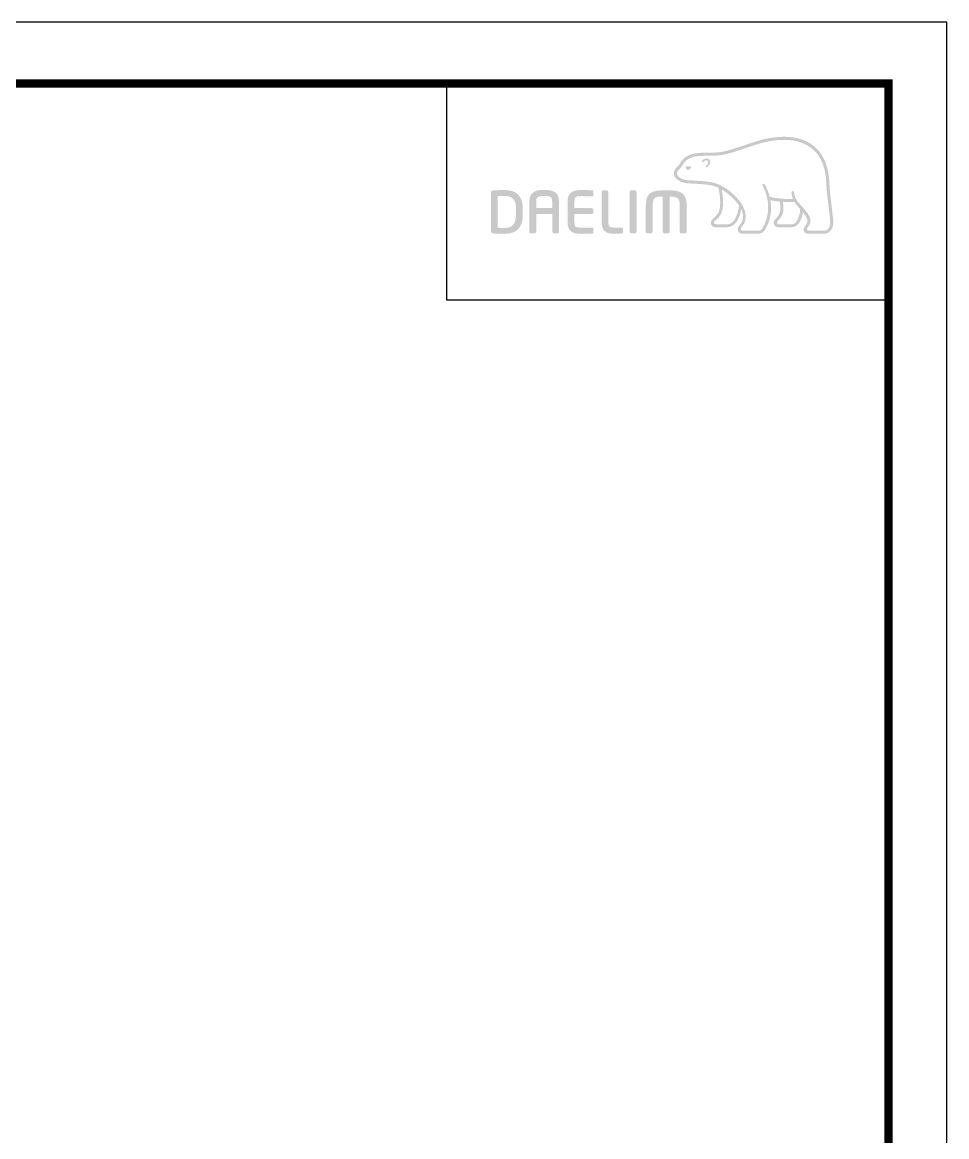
# Model space of a CAD drawing. Extents: x 12185 to 15344, y -91 to 2224.
# Drawn here: x 14533 to 15344, y 1246 to 2224 of the extents above; entities that cross this region are included whole.
import ezdxf

# ---------------------------------------------------------------- set-up
doc = ezdxf.new("R2010")
doc.units = 0
doc.header["$LTSCALE"] = 10
doc.header["$MEASUREMENT"] = 0
doc.layers.get('0').update_dxf_attribs({"linetype": 'CONTINUOUS'})

msp = doc.modelspace()

# ---------------------------------------------------------------- hatches: boundary and pattern name
h = msp.add_hatch(color=5)
edge = h.paths.add_edge_path()
edge.add_spline(control_points=[(15231.64, 2112.2), (15220.29, 2124.93), (15202.63, 2125.06), (15189.78, 2122.94)], knot_values=[4, 4, 4, 4, 5, 5, 5, 5], degree=3, periodic=0)
edge.add_spline(control_points=[(15189.78, 2122.94), (15181.96, 2121.64), (15174.39, 2119.06), (15167.09, 2116.58)], knot_values=[5, 5, 5, 5, 6, 6, 6, 6], degree=3, periodic=0)
edge.add_spline(control_points=[(15167.09, 2116.58), (15161.01, 2114.49), (15154.68, 2112.33), (15148.36, 2110.96)], knot_values=[6, 6, 6, 6, 7, 7, 7, 7], degree=3, periodic=0)
edge.add_spline(control_points=[(15148.36, 2110.96), (15143.98, 2110.03), (15138.45, 2110.01), (15133.59, 2109.99)], knot_values=[7, 7, 7, 7, 8, 8, 8, 8], degree=3, periodic=0)
edge.add_spline(control_points=[(15133.59, 2109.99), (15133.59, 2109.99), (15128.94, 2109.91), (15128.94, 2109.91)], knot_values=[8.00001, 8.00001, 8.00001, 8.00001, 9, 9, 9, 9], degree=3, periodic=0)
edge.add_spline(control_points=[(15128.94, 2109.91), (15119.8, 2109.69), (15113.54, 2106.53), (15110.43, 2100.52)], knot_values=[9, 9, 9, 9, 10, 10, 10, 10], degree=3, periodic=0)
edge.add_spline(control_points=[(15110.43, 2100.52), (15110.43, 2100.52), (15110.28, 2100.25), (15110.28, 2100.25)], knot_values=[10.00001, 10.00001, 10.00001, 10.00001, 11, 11, 11, 11], degree=3, periodic=0)
edge.add_spline(control_points=[(15110.28, 2100.25), (15109.77, 2099.38), (15109.1, 2098.62), (15108.3, 2097.88)], knot_values=[11, 11, 11, 11, 12, 12, 12, 12], degree=3, periodic=0)
edge.add_spline(control_points=[(15108.3, 2097.88), (15107.46, 2097.05), (15106.6, 2096.21), (15106.01, 2095.12)], knot_values=[12, 12, 12, 12, 13, 13, 13, 13], degree=3, periodic=0)
edge.add_spline(control_points=[(15106.01, 2095.12), (15104.82, 2093.07), (15104.72, 2090.98), (15105.71, 2089.08)], knot_values=[13, 13, 13, 13, 14, 14, 14, 14], degree=3, periodic=0)
edge.add_spline(control_points=[(15105.71, 2089.08), (15107.67, 2085.41), (15113.2, 2083.44), (15116.5, 2083.2), (15116.5, 2083.2), (15121.41, 2082.9), (15121.41, 2082.9)], knot_values=[14, 14, 14, 14, 15, 15, 15, 16, 16, 16, 16], degree=3, periodic=0)
edge.add_spline(control_points=[(15121.41, 2082.9), (15126.63, 2082.59), (15133.14, 2082.22), (15137, 2081.52)], knot_values=[16, 16, 16, 16, 17, 17, 17, 17], degree=3, periodic=0)
edge.add_spline(control_points=[(15137, 2081.52), (15139.46, 2081.09), (15141.82, 2080.33), (15144.01, 2079.33)], knot_values=[17, 17, 17, 17, 18, 18, 18, 18], degree=3, periodic=0)
edge.add_spline(control_points=[(15144.01, 2079.33), (15144.13, 2079.09), (15146.07, 2071.95), (15145.66, 2064.07)], knot_values=[18, 18, 18, 18, 19, 19, 19, 19], degree=3, periodic=0)
edge.add_spline(control_points=[(15145.66, 2064.07), (15145.33, 2056.89), (15142.14, 2054.4), (15139.9, 2052.57)], knot_values=[19, 19, 19, 19, 20, 20, 20, 20], degree=3, periodic=0)
edge.add_spline(control_points=[(15139.9, 2052.57), (15139.87, 2052.53), (15137.66, 2050.82), (15137.51, 2048.69)], knot_values=[20, 20, 20, 20, 21, 21, 21, 21], degree=3, periodic=0)
edge.add_spline(control_points=[(15137.51, 2048.69), (15137.4, 2047.54), (15137.71, 2046.5), (15138.4, 2045.78)], knot_values=[21, 21, 21, 21, 22, 22, 22, 22], degree=3, periodic=0)
edge.add_spline(control_points=[(15138.4, 2045.78), (15139.16, 2044.95), (15140.29, 2044.56), (15141.77, 2044.56), (15141.77, 2044.56), (15151.68, 2044.56), (15151.68, 2044.56)], knot_values=[22, 22, 22, 22, 23, 23, 23, 24, 24, 24, 24], degree=3, periodic=0)
edge.add_spline(control_points=[(15151.68, 2044.56), (15159.81, 2044.56), (15163.26, 2054.05), (15164.11, 2060.69)], knot_values=[24, 24, 24, 24, 25, 25, 25, 25], degree=3, periodic=0)
edge.add_spline(control_points=[(15164.11, 2060.69), (15166.52, 2055.94), (15166.46, 2050.57), (15163.41, 2047.17)], knot_values=[25, 25, 25, 25, 26, 26, 26, 26], degree=3, periodic=0)
edge.add_spline(control_points=[(15163.41, 2047.17), (15163.41, 2047.17), (15160.76, 2044.72), (15161.06, 2042.37)], knot_values=[26.00001, 26.00001, 26.00001, 26.00001, 27, 27, 27, 27], degree=3, periodic=0)
edge.add_spline(control_points=[(15161.06, 2042.37), (15161.31, 2039.88), (15163.37, 2038.9), (15165.04, 2038.9), (15165.04, 2038.9), (15179.17, 2038.9), (15179.17, 2038.9)], knot_values=[27, 27, 27, 27, 28, 28, 28, 29, 29, 29, 29], degree=3, periodic=0)
edge.add_spline(control_points=[(15179.17, 2038.9), (15181.67, 2038.9), (15183.65, 2040.03), (15184.97, 2042.19)], knot_values=[29, 29, 29, 29, 30, 30, 30, 30], degree=3, periodic=0)
edge.add_spline(control_points=[(15184.97, 2042.19), (15190.74, 2051.7), (15191.03, 2061.07), (15189.78, 2068.36)], knot_values=[30, 30, 30, 30, 31, 31, 31, 31], degree=3, periodic=0)
edge.add_spline(control_points=[(15189.78, 2068.36), (15191.49, 2068.01), (15194.38, 2067.48), (15197.89, 2067.1)], knot_values=[31, 31, 31, 31, 32, 32, 32, 32], degree=3, periodic=0)
edge.add_spline(control_points=[(15197.89, 2067.1), (15198.11, 2066.09), (15198.51, 2063.89), (15198.51, 2063.89)], knot_values=[32, 32, 32, 32, 33, 33, 33, 33], degree=3, periodic=0)
edge.add_spline(control_points=[(15198.51, 2063.89), (15198.58, 2063.03), (15198.58, 2062.28), (15198.58, 2061.57)], knot_values=[33, 33, 33, 33, 34, 34, 34, 34], degree=3, periodic=0)
edge.add_spline(control_points=[(15198.58, 2061.57), (15198.58, 2056.09), (15196.16, 2053.72), (15194.79, 2052.38)], knot_values=[34, 34, 34, 34, 35, 35, 35, 35], degree=3, periodic=0)
edge.add_spline(control_points=[(15194.79, 2052.38), (15194.74, 2052.37), (15192.9, 2050.49), (15192.68, 2048.91)], knot_values=[35, 35, 35, 35, 36, 36, 36, 36], degree=3, periodic=0)
edge.add_spline(control_points=[(15192.68, 2048.91), (15192.68, 2048.91), (15192.29, 2047.27), (15193.7, 2045.82)], knot_values=[36.00001, 36.00001, 36.00001, 36.00001, 37, 37, 37, 37], degree=3, periodic=0)
edge.add_spline(control_points=[(15193.7, 2045.82), (15194.49, 2045), (15195.75, 2044.56), (15197.42, 2044.56), (15197.42, 2044.56), (15208.38, 2044.56), (15208.38, 2044.56)], knot_values=[37, 37, 37, 37, 38, 38, 38, 39, 39, 39, 39], degree=3, periodic=0)
edge.add_spline(control_points=[(15208.38, 2044.56), (15215.4, 2044.56), (15217.55, 2053.23), (15218.24, 2057.68)], knot_values=[39, 39, 39, 39, 40, 40, 40, 40], degree=3, periodic=0)
edge.add_spline(control_points=[(15218.24, 2057.68), (15219.51, 2056.1), (15220.92, 2054.2), (15221.78, 2052.38)], knot_values=[40, 40, 40, 40, 41, 41, 41, 41], degree=3, periodic=0)
edge.add_spline(control_points=[(15221.78, 2052.38), (15222.35, 2051.15), (15222.45, 2049.77), (15222.01, 2048.48)], knot_values=[41, 41, 41, 41, 42, 42, 42, 42], degree=3, periodic=0)
edge.add_spline(control_points=[(15222.01, 2048.48), (15221.29, 2046.15), (15218.35, 2044.49), (15218.96, 2041.7)], knot_values=[42, 42, 42, 42, 43, 43, 43, 43], degree=3, periodic=0)
edge.add_spline(control_points=[(15218.96, 2041.7), (15219.47, 2039.55), (15221.27, 2038.9), (15223.13, 2038.9), (15223.13, 2038.9), (15237.2, 2038.9), (15237.2, 2038.9)], knot_values=[43, 43, 43, 43, 44, 44, 44, 45, 45, 45, 45], degree=3, periodic=0)
edge.add_spline(control_points=[(15237.2, 2038.9), (15237.32, 2038.9), (15240.14, 2038.86), (15242.39, 2041.27)], knot_values=[45, 45, 45, 45, 46, 46, 46, 46], degree=3, periodic=0)
edge.add_spline(control_points=[(15242.39, 2041.27), (15244.51, 2043.55), (15245.31, 2046.93), (15244.83, 2051.64)], knot_values=[46, 46, 46, 46, 47, 47, 47, 47], degree=3, periodic=0)
edge.add_spline(control_points=[(15244.83, 2051.64), (15244.83, 2051.64), (15242.71, 2070.06), (15242.71, 2070.06)], knot_values=[0, 0, 0, 0, 1, 1, 1, 1], degree=3, periodic=0)
edge.add_spline(control_points=[(15242.71, 2070.06), (15241.93, 2075.4), (15241.8, 2078.28), (15241.67, 2081.12), (15241.67, 2081.12), (15241.16, 2088.39), (15241.16, 2088.39)], knot_values=[1, 1, 1, 1, 2, 2, 2, 3, 3, 3, 3], degree=3, periodic=0)
edge.add_spline(control_points=[(15241.16, 2088.39), (15240.09, 2098.31), (15236.87, 2106.33), (15231.64, 2112.2)], knot_values=[3, 3, 3, 3, 4, 4, 4, 4], degree=3, periodic=0)
edge = h.paths.add_edge_path(flags=16)
edge.add_spline(control_points=[(15148.94, 2108.34), (15155.44, 2109.74), (15161.82, 2111.92), (15167.97, 2114.02)], knot_values=[31, 31, 31, 31, 32, 32, 32, 32], degree=3, periodic=0)
edge.add_spline(control_points=[(15167.97, 2114.02), (15175.15, 2116.48), (15182.62, 2119.02), (15190.24, 2120.3)], knot_values=[32, 32, 32, 32, 33, 33, 33, 33], degree=3, periodic=0)
edge.add_spline(control_points=[(15190.24, 2120.3), (15202.41, 2122.3), (15219.1, 2122.19), (15229.58, 2110.41)], knot_values=[33, 33, 33, 33, 34, 34, 34, 34], degree=3, periodic=0)
edge.add_spline(control_points=[(15229.58, 2110.41), (15234.44, 2104.96), (15237.44, 2097.45), (15238.45, 2088.1), (15238.45, 2088.1), (15238.96, 2080.99), (15238.96, 2080.99)], knot_values=[34, 34, 34, 34, 35, 35, 35, 36, 36, 36, 36], degree=3, periodic=0)
edge.add_spline(control_points=[(15238.96, 2080.99), (15239.1, 2078.12), (15239.26, 2075.15), (15240.02, 2069.7), (15240.02, 2069.7), (15242.13, 2051.34), (15242.13, 2051.34)], knot_values=[36, 36, 36, 36, 37, 37, 37, 38, 38, 38, 38], degree=3, periodic=0)
edge.add_spline(control_points=[(15242.13, 2051.34), (15242.5, 2047.53), (15241.9, 2044.8), (15240.45, 2043.15)], knot_values=[38, 38, 38, 38, 39, 39, 39, 39], degree=3, periodic=0)
edge.add_spline(control_points=[(15240.45, 2043.15), (15239.06, 2041.6), (15237.32, 2041.58), (15237.2, 2041.58), (15237.2, 2041.58), (15223.37, 2041.58), (15223.37, 2041.58)], knot_values=[0, 0, 0, 0, 1, 1, 1, 2, 2, 2, 2], degree=3, periodic=0)
edge.add_spline(control_points=[(15223.37, 2041.58), (15222.52, 2041.58), (15221.86, 2041.95), (15221.86, 2042.94)], knot_values=[2, 2, 2, 2, 3, 3, 3, 3], degree=3, periodic=0)
edge.add_spline(control_points=[(15221.86, 2042.94), (15221.86, 2044.39), (15223.71, 2045.58), (15224.41, 2047.44)], knot_values=[3, 3, 3, 3, 4, 4, 4, 4], degree=3, periodic=0)
edge.add_spline(control_points=[(15224.41, 2047.44), (15225.19, 2049.44), (15225.11, 2051.61), (15224.22, 2053.54)], knot_values=[4, 4, 4, 4, 5, 5, 5, 5], degree=3, periodic=0)
edge.add_spline(control_points=[(15224.22, 2053.54), (15222.57, 2057.01), (15220.11, 2059.76), (15217.75, 2062.42)], knot_values=[5, 5, 5, 5, 6, 6, 6, 6], degree=3, periodic=0)
edge.add_spline(control_points=[(15217.75, 2062.42), (15214.39, 2066.19), (15210.8, 2069.8), (15210.56, 2074.99)], knot_values=[6, 6, 6, 6, 7, 7, 7, 7], degree=3, periodic=0)
edge.add_spline(control_points=[(15210.56, 2074.99), (15210.5, 2075.73), (15210.18, 2076.45), (15209.42, 2076.43)], knot_values=[7, 7, 7, 7, 8, 8, 8, 8], degree=3, periodic=0)
edge.add_spline(control_points=[(15209.42, 2076.43), (15208.7, 2076.4), (15208.19, 2075.73), (15208.22, 2074.77)], knot_values=[8, 8, 8, 8, 9, 9, 9, 9], degree=3, periodic=0)
edge.add_spline(control_points=[(15208.22, 2074.77), (15208.38, 2072.79), (15208.9, 2070.99), (15209.57, 2069.36)], knot_values=[9, 9, 9, 9, 10, 10, 10, 10], degree=3, periodic=0)
edge.add_spline(control_points=[(15209.57, 2069.36), (15200.47, 2068.97), (15191.33, 2070.77), (15189.13, 2071.22)], knot_values=[10, 10, 10, 10, 11, 11, 11, 11], degree=3, periodic=0)
edge.add_spline(control_points=[(15189.13, 2071.22), (15187.54, 2077.75), (15184.91, 2081.97), (15184.88, 2082.06)], knot_values=[11, 11, 11, 11, 12, 12, 12, 12], degree=3, periodic=0)
edge.add_spline(control_points=[(15184.88, 2082.06), (15184.47, 2082.72), (15183.77, 2082.93), (15183.26, 2082.62)], knot_values=[12, 12, 12, 12, 13, 13, 13, 13], degree=3, periodic=0)
edge.add_spline(control_points=[(15183.26, 2082.62), (15182.72, 2082.3), (15182.62, 2081.52), (15183.01, 2080.89)], knot_values=[13, 13, 13, 13, 14, 14, 14, 14], degree=3, periodic=0)
edge.add_spline(control_points=[(15183.01, 2080.89), (15183.12, 2080.7), (15193.95, 2062.28), (15182.66, 2043.56)], knot_values=[14, 14, 14, 14, 15, 15, 15, 15], degree=3, periodic=0)
edge.add_spline(control_points=[(15182.66, 2043.56), (15181.86, 2042.21), (15180.72, 2041.58), (15179.17, 2041.58), (15179.17, 2041.58), (15165.1, 2041.58), (15165.1, 2041.58)], knot_values=[15, 15, 15, 15, 16, 16, 16, 17, 17, 17, 17], degree=3, periodic=0)
edge.add_spline(control_points=[(15165.1, 2041.58), (15164.53, 2041.58), (15163.67, 2042), (15163.67, 2042.94)], knot_values=[17, 17, 17, 17, 18, 18, 18, 18], degree=3, periodic=0)
edge.add_spline(control_points=[(15163.67, 2042.94), (15163.67, 2043.93), (15165.03, 2045.37), (15165.03, 2045.37)], knot_values=[18, 18, 18, 18, 19, 19, 19, 19], degree=3, periodic=0)
edge.add_spline(control_points=[(15165.03, 2045.37), (15170.68, 2051.7), (15167.83, 2061.54), (15162.37, 2068.06)], knot_values=[19, 19, 19, 19, 20, 20, 20, 20], degree=3, periodic=0)
edge.add_spline(control_points=[(15162.37, 2068.06), (15157.09, 2074.34), (15148.47, 2082.24), (15137.47, 2084.2)], knot_values=[20, 20, 20, 20, 21, 21, 21, 21], degree=3, periodic=0)
edge.add_spline(control_points=[(15137.47, 2084.2), (15133.49, 2084.9), (15126.87, 2085.29), (15121.55, 2085.59), (15121.55, 2085.59), (15116.7, 2085.87), (15116.7, 2085.87)], knot_values=[21, 21, 21, 21, 22, 22, 22, 23, 23, 23, 23], degree=3, periodic=0)
edge.add_spline(control_points=[(15116.7, 2085.87), (15113.99, 2086.09), (15109.54, 2087.73), (15108.12, 2090.33)], knot_values=[23, 23, 23, 23, 24, 24, 24, 24], degree=3, periodic=0)
edge.add_spline(control_points=[(15108.12, 2090.33), (15107.53, 2091.41), (15107.6, 2092.55), (15108.38, 2093.76)], knot_values=[24, 24, 24, 24, 25, 25, 25, 25], degree=3, periodic=0)
edge.add_spline(control_points=[(15108.38, 2093.76), (15108.83, 2094.56), (15109.54, 2095.26), (15110.25, 2095.97)], knot_values=[25, 25, 25, 25, 26, 26, 26, 26], degree=3, periodic=0)
edge.add_spline(control_points=[(15110.25, 2095.97), (15111.09, 2096.86), (15111.94, 2097.73), (15112.64, 2098.92)], knot_values=[26, 26, 26, 26, 27, 27, 27, 27], degree=3, periodic=0)
edge.add_spline(control_points=[(15112.64, 2098.92), (15112.64, 2098.92), (15112.85, 2099.28), (15112.85, 2099.28)], knot_values=[27.00001, 27.00001, 27.00001, 27.00001, 28, 28, 28, 28], degree=3, periodic=0)
edge.add_spline(control_points=[(15112.85, 2099.28), (15115.52, 2104.36), (15120.9, 2107.01), (15129.04, 2107.23)], knot_values=[28, 28, 28, 28, 29, 29, 29, 29], degree=3, periodic=0)
edge.add_spline(control_points=[(15129.04, 2107.23), (15129.04, 2107.23), (15133.59, 2107.28), (15133.59, 2107.28)], knot_values=[29.00001, 29.00001, 29.00001, 29.00001, 30, 30, 30, 30], degree=3, periodic=0)
edge.add_spline(control_points=[(15133.59, 2107.28), (15138.55, 2107.31), (15144.27, 2107.33), (15148.94, 2108.34)], knot_values=[30, 30, 30, 30, 31, 31, 31, 31], degree=3, periodic=0)
edge = h.paths.add_edge_path(flags=0)
edge.add_spline(control_points=[(15135.55, 2104.53), (15136.48, 2103.82), (15137.1, 2102.78), (15136.94, 2101.52)], knot_values=[8, 8, 8, 8, 9, 9, 9, 9], degree=3, periodic=0)
edge.add_spline(control_points=[(15136.94, 2101.52), (15136.75, 2099.71), (15135.19, 2097.76), (15134, 2097.17)], knot_values=[7, 7, 7, 7, 8, 8, 8, 8], degree=3, periodic=0)
edge.add_spline(control_points=[(15134, 2097.17), (15133.59, 2097), (15133.06, 2097.1), (15132.89, 2097.5)], knot_values=[6, 6, 6, 6, 7, 7, 7, 7], degree=3, periodic=0)
edge.add_spline(control_points=[(15132.89, 2097.5), (15132.69, 2097.91), (15132.94, 2098.41), (15133.34, 2098.65)], knot_values=[5, 5, 5, 5, 6, 6, 6, 6], degree=3, periodic=0)
edge.add_spline(control_points=[(15133.34, 2098.65), (15134, 2099.06), (15134.99, 2100.37), (15135.11, 2101.49)], knot_values=[4, 4, 4, 4, 5, 5, 5, 5], degree=3, periodic=0)
edge.add_spline(control_points=[(15135.11, 2101.49), (15135.19, 2102.17), (15134.99, 2102.71), (15134.44, 2103.1)], knot_values=[3, 3, 3, 3, 4, 4, 4, 4], degree=3, periodic=0)
edge.add_spline(control_points=[(15134.44, 2103.1), (15132.99, 2104.12), (15131.3, 2102.11), (15131.12, 2101.97)], knot_values=[2, 2, 2, 2, 3, 3, 3, 3], degree=3, periodic=0)
edge.add_spline(control_points=[(15131.12, 2101.97), (15130.82, 2101.62), (15130.29, 2101.54), (15129.99, 2101.82)], knot_values=[1, 1, 1, 1, 2, 2, 2, 2], degree=3, periodic=0)
edge.add_spline(control_points=[(15129.99, 2101.82), (15129.61, 2102.11), (15129.68, 2102.66), (15129.99, 2103.02)], knot_values=[0, 0, 0, 0, 1, 1, 1, 1], degree=3, periodic=0)
edge.add_spline(control_points=[(15129.99, 2103.02), (15130.88, 2104), (15133.34, 2106.06), (15135.55, 2104.53)], knot_values=[9, 9, 9, 9, 10, 10, 10, 10], degree=3, periodic=0)
edge = h.paths.add_edge_path(flags=16)
edge.add_spline(control_points=[(15148.2, 2063.95), (15148.47, 2069.64), (15147.64, 2074.86), (15147.01, 2077.75), (15147.01, 2077.75), (15155.86, 2072.69), (15162.31, 2063.61)], knot_values=[5, 5, 5, 5, 6, 6, 6, 7, 7, 7, 7], degree=3, periodic=0)
edge.add_spline(control_points=[(15162.31, 2063.61), (15161.82, 2059.76), (15159.67, 2047.09), (15151.68, 2047.09), (15151.68, 2047.09), (15141.77, 2047.09), (15141.77, 2047.09)], knot_values=[0, 0, 0, 0, 1, 1, 1, 2, 2, 2, 2], degree=3, periodic=0)
edge.add_spline(control_points=[(15141.77, 2047.09), (15141.01, 2047.09), (15140.17, 2047.7), (15140.17, 2048.65)], knot_values=[2, 2, 2, 2, 3, 3, 3, 3], degree=3, periodic=0)
edge.add_spline(control_points=[(15140.17, 2048.65), (15140.17, 2049.61), (15141.4, 2050.57), (15141.52, 2050.6)], knot_values=[3, 3, 3, 3, 4, 4, 4, 4], degree=3, periodic=0)
edge.add_spline(control_points=[(15141.52, 2050.6), (15144.01, 2052.59), (15147.78, 2055.64), (15148.2, 2063.95)], knot_values=[4, 4, 4, 4, 5, 5, 5, 5], degree=3, periodic=0)
edge = h.paths.add_edge_path(flags=0)
edge.add_spline(control_points=[(15120.36, 2097.73), (15120.36, 2097.73), (15120.67, 2097.58), (15120.21, 2097.04)], knot_values=[1.00001, 1.00001, 1.00001, 1.00001, 2, 2, 2, 2], degree=3, periodic=0)
edge.add_spline(control_points=[(15120.21, 2097.04), (15119.02, 2095.36), (15117.81, 2094.99), (15117.81, 2094.99)], knot_values=[2, 2, 2, 2, 2.99999, 2.99999, 2.99999, 2.99999], degree=3, periodic=0)
edge.add_spline(control_points=[(15117.81, 2094.99), (15117.81, 2094.99), (15116.91, 2094.68), (15116.4, 2095.28)], knot_values=[3.00001, 3.00001, 3.00001, 3.00001, 4, 4, 4, 4], degree=3, periodic=0)
edge.add_spline(control_points=[(15116.4, 2095.28), (15115.39, 2096.47), (15115.33, 2097.15), (15115.33, 2097.15), (15115.33, 2097.15), (15115.25, 2097.66), (15115.76, 2097.78)], knot_values=[4, 4, 4, 4, 5, 5, 5, 6, 6, 6, 6], degree=3, periodic=0)
edge.add_spline(control_points=[(15120.36, 2097.73), (15117.81, 2098.72), (15115.76, 2097.78), (15115.76, 2097.78)], knot_values=[0.00001, 0.00001, 0.00001, 0.00001, 1, 1, 1, 1], degree=3, periodic=0)
edge = h.paths.add_edge_path(flags=16)
edge.add_spline(control_points=[(15200.61, 2066.89), (15203.71, 2066.66), (15207.59, 2066.52), (15210.92, 2066.72)], knot_values=[6, 6, 6, 6, 7, 7, 7, 7], degree=3, periodic=0)
edge.add_spline(control_points=[(15210.92, 2066.72), (15212.19, 2064.73), (15214.31, 2062.23), (15215.93, 2060.35)], knot_values=[7, 7, 7, 7, 8, 8, 8, 8], degree=3, periodic=0)
edge.add_spline(control_points=[(15215.93, 2060.35), (15215.91, 2060.19), (15215.05, 2047.09), (15208.38, 2047.09)], knot_values=[9, 9, 9, 9, 10, 10, 10, 10], degree=3, periodic=0)
edge.add_spline(control_points=[(15208.38, 2047.09), (15208.38, 2047.09), (15197.1, 2047.09), (15197.1, 2047.09)], knot_values=[0, 0, 0, 0, 1, 1, 1, 1], degree=3, periodic=0)
edge.add_spline(control_points=[(15197.1, 2047.09), (15196.22, 2047.09), (15195.55, 2047.78), (15195.55, 2048.65)], knot_values=[1, 1, 1, 1, 2, 2, 2, 2], degree=3, periodic=0)
edge.add_spline(control_points=[(15195.55, 2048.65), (15195.55, 2049.49), (15196.5, 2050.52), (15196.56, 2050.57)], knot_values=[2, 2, 2, 2, 3, 3, 3, 3], degree=3, periodic=0)
edge.add_spline(control_points=[(15196.56, 2050.57), (15198.88, 2052.79), (15201.21, 2055.84), (15201.21, 2061.52)], knot_values=[3, 3, 3, 3, 4, 4, 4, 4], degree=3, periodic=0)
edge.add_spline(control_points=[(15201.21, 2061.52), (15201.21, 2062.34), (15201.16, 2063.23), (15201.05, 2064.15)], knot_values=[4, 4, 4, 4, 5, 5, 5, 5], degree=3, periodic=0)
edge.add_spline(control_points=[(15201.05, 2064.15), (15201.05, 2064.15), (15200.75, 2065.8), (15200.61, 2066.89)], knot_values=[5.00001, 5.00001, 5.00001, 5.00001, 6, 6, 6, 6], degree=3, periodic=0)
h = msp.add_hatch(color=5)
edge = h.paths.add_edge_path()
edge.add_spline(control_points=[(14972.43, 2061.33), (14972.43, 2071.73), (14966.89, 2077.24), (14956.4, 2077.24)], knot_values=[7, 7, 7, 7, 8, 8, 8, 8], degree=3, periodic=0)
edge.add_spline(control_points=[(14956.4, 2077.24), (14952.55, 2077.24), (14947.69, 2077.01), (14946.1, 2076.75)], knot_values=[0, 0, 0, 0, 1, 1, 1, 1], degree=3, periodic=0)
edge.add_spline(control_points=[(14946.1, 2076.75), (14945.12, 2076.57), (14944.47, 2075.84), (14944.47, 2074.85), (14944.47, 2074.85), (14944.47, 2041.19), (14944.47, 2041.19)], knot_values=[1, 1, 1, 1, 2, 2, 2, 3, 3, 3, 3], degree=3, periodic=0)
edge.add_spline(control_points=[(14944.47, 2041.19), (14944.47, 2040.14), (14945.12, 2039.44), (14946.17, 2039.21)], knot_values=[3, 3, 3, 3, 4, 4, 4, 4], degree=3, periodic=0)
edge.add_spline(control_points=[(14946.17, 2039.21), (14947.69, 2039.01), (14952.52, 2038.76), (14956.4, 2038.76)], knot_values=[4, 4, 4, 4, 5, 5, 5, 5], degree=3, periodic=0)
edge.add_spline(control_points=[(14956.4, 2038.76), (14966.89, 2038.76), (14972.43, 2044.27), (14972.43, 2054.69), (14972.43, 2054.69), (14972.43, 2061.33), (14972.43, 2061.33)], knot_values=[5, 5, 5, 5, 6, 6, 6, 7, 7, 7, 7], degree=3, periodic=0)
edge = h.paths.add_edge_path(flags=16)
edge.add_spline(control_points=[(14956.36, 2072.05), (14963.36, 2072.05), (14966.47, 2068.73), (14966.47, 2061.33), (14966.47, 2061.33), (14966.47, 2059.67), (14966.47, 2058.01)], knot_values=[4, 4, 4, 4, 5, 5, 5, 5.5, 5.5, 5.5, 5.5], degree=3, periodic=0)
edge.add_spline(control_points=[(14966.47, 2058.01), (14966.47, 2056.35), (14966.47, 2054.69), (14966.47, 2054.69)], knot_values=[5.5, 5.5, 5.5, 5.5, 6, 6, 6, 6], degree=3, periodic=0)
edge.add_spline(control_points=[(14966.47, 2054.69), (14966.47, 2047.47), (14963.16, 2043.95), (14956.4, 2043.95)], knot_values=[0, 0, 0, 0, 1, 1, 1, 1], degree=3, periodic=0)
edge.add_spline(control_points=[(14956.4, 2043.95), (14956.4, 2043.95), (14951.75, 2044.03), (14950.54, 2044.08), (14950.54, 2044.08), (14950.54, 2071.77), (14950.54, 2071.77)], knot_values=[1.00001, 1.00001, 1.00001, 1.00001, 2, 2, 2, 3, 3, 3, 3], degree=3, periodic=0)
edge.add_spline(control_points=[(14950.54, 2071.77), (14952.97, 2072.02), (14956.36, 2072.05), (14956.36, 2072.05)], knot_values=[3, 3, 3, 3, 4, 4, 4, 4], degree=3, periodic=0)
h = msp.add_hatch(color=5)
edge = h.paths.add_edge_path()
edge.add_spline(control_points=[(15004.38, 2066.4), (15004.38, 2073.9), (15000.77, 2077.24), (14992.73, 2077.24)], knot_values=[13, 13, 13, 13, 14, 14, 14, 14], degree=3, periodic=0)
edge.add_spline(control_points=[(14992.73, 2077.24), (14992.73, 2077.24), (14989.8, 2077.24), (14989.8, 2077.24)], knot_values=[0.00001, 0.00001, 0.00001, 0.00001, 1, 1, 1, 1], degree=3, periodic=0)
edge.add_spline(control_points=[(14989.8, 2077.24), (14981.76, 2077.24), (14978.22, 2073.9), (14978.22, 2066.4), (14978.22, 2066.4), (14978.22, 2040.75), (14978.22, 2040.75)], knot_values=[1, 1, 1, 1, 2, 2, 2, 3, 3, 3, 3], degree=3, periodic=0)
edge.add_spline(control_points=[(14978.22, 2040.75), (14978.22, 2039.85), (14978.91, 2039.11), (14979.82, 2039.11)], knot_values=[3, 3, 3, 3, 4, 4, 4, 4], degree=3, periodic=0)
edge.add_spline(control_points=[(14979.82, 2039.11), (14979.82, 2039.11), (14982.62, 2039.11), (14982.62, 2039.11)], knot_values=[4.00001, 4.00001, 4.00001, 4.00001, 5, 5, 5, 5], degree=3, periodic=0)
edge.add_spline(control_points=[(14982.62, 2039.11), (14983.56, 2039.11), (14984.22, 2039.99), (14984.22, 2040.75), (14984.22, 2040.75), (14984.22, 2044.44), (14984.22, 2048.2)], knot_values=[5, 5, 5, 5, 6, 6, 6, 6.5, 6.5, 6.5, 6.5], degree=3, periodic=0)
edge.add_spline(control_points=[(14984.22, 2048.2), (14984.22, 2051.97), (14984.22, 2055.81), (14984.22, 2056.11), (14984.22, 2056.11), (14998.37, 2056.11), (14998.37, 2056.11)], knot_values=[6.5, 6.5, 6.5, 6.5, 7, 7, 7, 8, 8, 8, 8], degree=3, periodic=0)
edge.add_spline(control_points=[(14998.37, 2056.11), (14998.37, 2055.51), (14998.37, 2040.75), (14998.37, 2040.75)], knot_values=[8, 8, 8, 8, 9, 9, 9, 9], degree=3, periodic=0)
edge.add_spline(control_points=[(14998.37, 2040.75), (14998.37, 2039.81), (14999.1, 2039.11), (14999.96, 2039.11)], knot_values=[9, 9, 9, 9, 10, 10, 10, 10], degree=3, periodic=0)
edge.add_spline(control_points=[(14999.96, 2039.11), (14999.96, 2039.11), (15002.78, 2039.11), (15002.78, 2039.11)], knot_values=[10.00001, 10.00001, 10.00001, 10.00001, 11, 11, 11, 11], degree=3, periodic=0)
edge.add_spline(control_points=[(15002.78, 2039.11), (15003.72, 2039.11), (15004.38, 2040.02), (15004.38, 2040.75), (15004.38, 2040.75), (15004.38, 2066.4), (15004.38, 2066.4)], knot_values=[11, 11, 11, 11, 12, 12, 12, 13, 13, 13, 13], degree=3, periodic=0)
edge = h.paths.add_edge_path(flags=16)
edge.add_spline(control_points=[(14984.22, 2066.4), (14984.22, 2071.16), (14985.57, 2071.94), (14989.8, 2071.94)], knot_values=[2, 2, 2, 2, 3, 3, 3, 3], degree=3, periodic=0)
edge.add_spline(control_points=[(14989.8, 2071.94), (14989.8, 2071.94), (14992.73, 2071.94), (14992.73, 2071.94)], knot_values=[3.00001, 3.00001, 3.00001, 3.00001, 4, 4, 4, 4], degree=3, periodic=0)
edge.add_spline(control_points=[(14992.73, 2071.94), (14996.97, 2071.94), (14998.37, 2071.16), (14998.37, 2066.4)], knot_values=[4, 4, 4, 4, 5, 5, 5, 5], degree=3, periodic=0)
edge.add_spline(control_points=[(14998.37, 2066.4), (14998.37, 2066.4), (14998.37, 2061.84), (14998.37, 2061.39)], knot_values=[5.00001, 5.00001, 5.00001, 5.00001, 6, 6, 6, 6], degree=3, periodic=0)
edge.add_spline(control_points=[(14998.37, 2061.39), (14998.37, 2061.39), (14984.22, 2061.39), (14984.22, 2061.39)], knot_values=[0, 0, 0, 0, 1, 1, 1, 1], degree=3, periodic=0)
edge.add_spline(control_points=[(14984.22, 2061.39), (14984.22, 2061.84), (14984.22, 2066.4), (14984.22, 2066.4)], knot_values=[1, 1, 1, 1, 2, 2, 2, 2], degree=3, periodic=0)
h = msp.add_hatch(color=5)
edge = h.paths.add_edge_path()
edge.add_spline(control_points=[(15017.83, 2061.33), (15017.83, 2061.82), (15017.83, 2067.43), (15017.83, 2067.43)], knot_values=[14, 14, 14, 14, 15, 15, 15, 15], degree=3, periodic=0)
edge.add_spline(control_points=[(15017.83, 2067.43), (15017.83, 2070.28), (15017.83, 2071.84), (15023.39, 2071.84), (15023.39, 2071.84), (15026.16, 2071.84), (15028.92, 2071.83)], knot_values=[15, 15, 15, 15, 16, 16, 16, 16.5, 16.5, 16.5, 16.5], degree=3, periodic=0)
edge.add_spline(control_points=[(15028.92, 2071.83), (15031.68, 2071.83), (15034.44, 2071.82), (15034.44, 2071.82), (15034.44, 2071.82), (15034.44, 2073.07), (15034.44, 2074.33)], knot_values=[16.5, 16.5, 16.5, 16.5, 17, 17, 17, 17.5, 17.5, 17.5, 17.5], degree=3, periodic=0)
edge.add_spline(control_points=[(15034.44, 2074.33), (15034.44, 2075.58), (15034.44, 2076.83), (15034.44, 2076.83)], knot_values=[17.5, 17.5, 17.5, 17.5, 18, 18, 18, 18], degree=3, periodic=0)
edge.add_spline(control_points=[(15034.44, 2076.83), (15034.44, 2076.83), (15033.32, 2076.94), (15033.32, 2076.94)], knot_values=[18.00001, 18.00001, 18.00001, 18.00001, 19, 19, 19, 19], degree=3, periodic=0)
edge.add_spline(control_points=[(15033.32, 2076.94), (15031.08, 2077.13), (15026.13, 2077.24), (15023.33, 2077.24)], knot_values=[19, 19, 19, 19, 20, 20, 20, 20], degree=3, periodic=0)
edge.add_spline(control_points=[(15023.33, 2077.24), (15015.54, 2077.24), (15011.78, 2074.05), (15011.78, 2067.43)], knot_values=[20, 20, 20, 20, 21, 21, 21, 21], degree=3, periodic=0)
edge.add_spline(control_points=[(15011.78, 2067.43), (15011.78, 2067.43), (15011.78, 2048.56), (15011.78, 2048.56)], knot_values=[0, 0, 0, 0, 1, 1, 1, 1], degree=3, periodic=0)
edge.add_spline(control_points=[(15011.78, 2048.56), (15011.78, 2041.96), (15015.54, 2038.76), (15023.33, 2038.76)], knot_values=[1, 1, 1, 1, 2, 2, 2, 2], degree=3, periodic=0)
edge.add_spline(control_points=[(15023.33, 2038.76), (15026.78, 2038.76), (15031.43, 2038.83), (15033.32, 2039.01)], knot_values=[2, 2, 2, 2, 3, 3, 3, 3], degree=3, periodic=0)
edge.add_spline(control_points=[(15033.32, 2039.01), (15033.32, 2039.01), (15034.18, 2039.09), (15034.18, 2039.09)], knot_values=[3.00001, 3.00001, 3.00001, 3.00001, 3.99999, 3.99999, 3.99999, 3.99999], degree=3, periodic=0)
edge.add_spline(control_points=[(15034.18, 2039.09), (15034.18, 2039.09), (15034.18, 2039.09), (15034.18, 2039.09), (15034.18, 2039.09), (15034.44, 2039.11), (15034.44, 2039.11)], knot_values=[3.99999, 3.99999, 3.99999, 3.99999, 4, 4, 4, 4.99999, 4.99999, 4.99999, 4.99999], degree=3, periodic=0)
edge.add_spline(control_points=[(15034.44, 2039.11), (15034.44, 2039.11), (15034.44, 2039.11), (15034.44, 2039.11), (15034.44, 2039.11), (15034.44, 2040.38), (15034.44, 2041.64)], knot_values=[4.99999, 4.99999, 4.99999, 4.99999, 5.25, 5.25, 5.25, 5.5, 5.5, 5.5, 5.5], degree=3, periodic=0)
edge.add_spline(control_points=[(15034.44, 2041.64), (15034.44, 2042.91), (15034.44, 2044.18), (15034.44, 2044.18), (15034.44, 2044.18), (15023.39, 2044.18), (15023.39, 2044.18)], knot_values=[5.5, 5.5, 5.5, 5.5, 6, 6, 6, 7, 7, 7, 7], degree=3, periodic=0)
edge.add_spline(control_points=[(15023.39, 2044.18), (15017.83, 2044.18), (15017.83, 2045.73), (15017.83, 2048.56), (15017.83, 2048.56), (15017.83, 2055.58), (15017.83, 2056.13)], knot_values=[7, 7, 7, 7, 8, 8, 8, 9, 9, 9, 9], degree=3, periodic=0)
edge.add_spline(control_points=[(15017.83, 2056.13), (15018.38, 2056.13), (15032.76, 2056.13), (15032.76, 2056.13)], knot_values=[9, 9, 9, 9, 10, 10, 10, 10], degree=3, periodic=0)
edge.add_spline(control_points=[(15032.76, 2056.13), (15033.65, 2056.13), (15034.44, 2056.84), (15034.44, 2057.75)], knot_values=[10, 10, 10, 10, 11, 11, 11, 11], degree=3, periodic=0)
edge.add_spline(control_points=[(15034.44, 2057.75), (15034.44, 2057.75), (15034.44, 2059.63), (15034.44, 2059.63)], knot_values=[11.00001, 11.00001, 11.00001, 11.00001, 12, 12, 12, 12], degree=3, periodic=0)
edge.add_spline(control_points=[(15034.44, 2059.63), (15034.44, 2060.57), (15033.65, 2061.33), (15032.76, 2061.33), (15032.76, 2061.33), (15018.38, 2061.33), (15017.83, 2061.33)], knot_values=[12, 12, 12, 12, 13, 13, 13, 14, 14, 14, 14], degree=3, periodic=0)
h = msp.add_hatch(color=5)
edge = h.paths.add_edge_path()
edge.add_spline(control_points=[(15052.84, 2044.18), (15047.67, 2044.18), (15047.67, 2046.13), (15047.67, 2048.02), (15047.67, 2048.02), (15047.67, 2075.22), (15047.67, 2075.22)], knot_values=[9, 9, 9, 9, 10, 10, 10, 11, 11, 11, 11], degree=3, periodic=0)
edge.add_spline(control_points=[(15047.67, 2075.22), (15047.67, 2076.13), (15046.9, 2076.92), (15045.97, 2076.92)], knot_values=[11, 11, 11, 11, 12, 12, 12, 12], degree=3, periodic=0)
edge.add_spline(control_points=[(15045.97, 2076.92), (15045.97, 2076.92), (15043.4, 2076.92), (15043.4, 2076.92)], knot_values=[12.00001, 12.00001, 12.00001, 12.00001, 12.99999, 12.99999, 12.99999, 12.99999], degree=3, periodic=0)
edge.add_spline(control_points=[(15043.4, 2076.92), (15042.46, 2076.92), (15041.65, 2076.13), (15041.65, 2075.22), (15041.65, 2075.22), (15041.65, 2048.56), (15041.65, 2048.56)], knot_values=[0, 0, 0, 0, 1, 1, 1, 2, 2, 2, 2], degree=3, periodic=0)
edge.add_spline(control_points=[(15041.65, 2048.56), (15041.65, 2039.87), (15047.62, 2038.76), (15052.79, 2038.76)], knot_values=[2, 2, 2, 2, 3, 3, 3, 3], degree=3, periodic=0)
edge.add_spline(control_points=[(15052.79, 2038.76), (15056.56, 2038.76), (15057.49, 2038.93), (15058.66, 2039.11)], knot_values=[3, 3, 3, 3, 4, 4, 4, 4], degree=3, periodic=0)
edge.add_spline(control_points=[(15058.66, 2039.11), (15058.66, 2039.11), (15059.32, 2039.19), (15059.32, 2039.19)], knot_values=[4.00001, 4.00001, 4.00001, 4.00001, 4.99999, 4.99999, 4.99999, 4.99999], degree=3, periodic=0)
edge.add_spline(control_points=[(15059.32, 2039.19), (15059.32, 2039.19), (15059.32, 2039.19), (15059.32, 2039.19), (15059.32, 2039.19), (15060.16, 2039.34), (15060.16, 2039.34)], knot_values=[4.99999, 4.99999, 4.99999, 4.99999, 5.499995, 5.499995, 5.499995, 5.99999, 5.99999, 5.99999, 5.99999], degree=3, periodic=0)
edge.add_spline(control_points=[(15060.16, 2039.34), (15060.16, 2039.34), (15060.16, 2039.34), (15060.16, 2039.34), (15060.16, 2039.34), (15060.46, 2039.38), (15060.46, 2039.38)], knot_values=[5.99999, 5.99999, 5.99999, 5.99999, 6.499995, 6.499995, 6.499995, 6.99999, 6.99999, 6.99999, 6.99999], degree=3, periodic=0)
edge.add_spline(control_points=[(15060.46, 2039.38), (15060.46, 2039.38), (15060.46, 2039.38), (15060.46, 2039.38), (15060.46, 2039.38), (15060.46, 2040.58), (15060.46, 2041.78)], knot_values=[6.99999, 6.99999, 6.99999, 6.99999, 7.25, 7.25, 7.25, 7.5, 7.5, 7.5, 7.5], degree=3, periodic=0)
edge.add_spline(control_points=[(15060.46, 2041.78), (15060.46, 2042.98), (15060.46, 2044.18), (15060.46, 2044.18), (15060.46, 2044.18), (15052.84, 2044.18), (15052.84, 2044.18)], knot_values=[7.5, 7.5, 7.5, 7.5, 8, 8, 8, 9, 9, 9, 9], degree=3, periodic=0)
h = msp.add_hatch(color=5)
edge = h.paths.add_edge_path()
edge.add_spline(control_points=[(15070.8, 2039.11), (15071.77, 2039.11), (15072.38, 2039.99), (15072.38, 2040.75), (15072.38, 2040.75), (15072.38, 2075.28), (15072.38, 2075.28)], knot_values=[4, 4, 4, 4, 5, 5, 5, 6, 6, 6, 6], degree=3, periodic=0)
edge.add_spline(control_points=[(15072.38, 2075.28), (15072.38, 2076.18), (15071.69, 2076.92), (15070.8, 2076.92)], knot_values=[6, 6, 6, 6, 7, 7, 7, 7], degree=3, periodic=0)
edge.add_spline(control_points=[(15070.8, 2076.92), (15070.8, 2076.92), (15067.99, 2076.92), (15067.99, 2076.92)], knot_values=[7.00001, 7.00001, 7.00001, 7.00001, 7.99999, 7.99999, 7.99999, 7.99999], degree=3, periodic=0)
edge.add_spline(control_points=[(15067.99, 2076.92), (15066.97, 2076.92), (15066.36, 2076.08), (15066.36, 2075.28), (15066.36, 2075.28), (15066.36, 2040.75), (15066.36, 2040.75)], knot_values=[0, 0, 0, 0, 1, 1, 1, 2, 2, 2, 2], degree=3, periodic=0)
edge.add_spline(control_points=[(15066.36, 2040.75), (15066.36, 2039.81), (15067.12, 2039.11), (15067.99, 2039.11)], knot_values=[2, 2, 2, 2, 3, 3, 3, 3], degree=3, periodic=0)
edge.add_spline(control_points=[(15067.99, 2039.11), (15067.99, 2039.11), (15070.8, 2039.11), (15070.8, 2039.11)], knot_values=[3.00001, 3.00001, 3.00001, 3.00001, 4, 4, 4, 4], degree=3, periodic=0)
h = msp.add_hatch(color=5)
edge = h.paths.add_edge_path()
edge.add_spline(control_points=[(15086.37, 2061.5), (15086.37, 2070.6), (15087.62, 2071.49), (15095.33, 2071.52)], knot_values=[5, 5, 5, 5, 6, 6, 6, 6], degree=3, periodic=0)
edge.add_spline(control_points=[(15095.33, 2071.52), (15095.33, 2070.98), (15095.33, 2040.75), (15095.33, 2040.75)], knot_values=[6, 6, 6, 6, 7, 7, 7, 7], degree=3, periodic=0)
edge.add_spline(control_points=[(15095.33, 2040.75), (15095.33, 2039.79), (15096.05, 2039.11), (15096.95, 2039.11)], knot_values=[7, 7, 7, 7, 8, 8, 8, 8], degree=3, periodic=0)
edge.add_spline(control_points=[(15096.95, 2039.11), (15096.95, 2039.11), (15099.74, 2039.11), (15099.74, 2039.11)], knot_values=[8.00001, 8.00001, 8.00001, 8.00001, 9, 9, 9, 9], degree=3, periodic=0)
edge.add_spline(control_points=[(15099.74, 2039.11), (15100.76, 2039.11), (15101.36, 2039.99), (15101.36, 2040.75), (15101.36, 2040.75), (15101.36, 2070.86), (15101.36, 2071.46)], knot_values=[9, 9, 9, 9, 10, 10, 10, 11, 11, 11, 11], degree=3, periodic=0)
edge.add_spline(control_points=[(15101.36, 2071.46), (15104.97, 2071.44), (15107.27, 2071.07), (15108.55, 2069.79)], knot_values=[11, 11, 11, 11, 12, 12, 12, 12], degree=3, periodic=0)
edge.add_spline(control_points=[(15108.55, 2069.79), (15110.04, 2068.36), (15110.28, 2065.65), (15110.28, 2061.5), (15110.28, 2061.5), (15110.28, 2040.75), (15110.28, 2040.75)], knot_values=[12, 12, 12, 12, 13, 13, 13, 14, 14, 14, 14], degree=3, periodic=0)
edge.add_spline(control_points=[(15110.28, 2040.75), (15110.28, 2039.85), (15111.02, 2039.11), (15111.9, 2039.11)], knot_values=[14, 14, 14, 14, 15, 15, 15, 15], degree=3, periodic=0)
edge.add_spline(control_points=[(15111.9, 2039.11), (15111.9, 2039.11), (15114.75, 2039.11), (15114.75, 2039.11)], knot_values=[15.00001, 15.00001, 15.00001, 15.00001, 16, 16, 16, 16], degree=3, periodic=0)
edge.add_spline(control_points=[(15114.75, 2039.11), (15115.68, 2039.11), (15116.35, 2040.02), (15116.35, 2040.75), (15116.35, 2040.75), (15116.35, 2061.98), (15116.35, 2061.98)], knot_values=[16, 16, 16, 16, 17, 17, 17, 18, 18, 18, 18], degree=3, periodic=0)
edge.add_spline(control_points=[(15116.35, 2061.98), (15116.35, 2074.88), (15112.08, 2077.06), (15098.36, 2077.06)], knot_values=[18, 18, 18, 18, 19, 19, 19, 19], degree=3, periodic=0)
edge.add_spline(control_points=[(15098.36, 2077.06), (15084.62, 2077.06), (15080.33, 2074.88), (15080.33, 2061.98)], knot_values=[19, 19, 19, 19, 20, 20, 20, 20], degree=3, periodic=0)
edge.add_spline(control_points=[(15080.33, 2061.98), (15080.33, 2061.98), (15080.33, 2040.75), (15080.33, 2040.75)], knot_values=[0, 0, 0, 0, 1, 1, 1, 1], degree=3, periodic=0)
edge.add_spline(control_points=[(15080.33, 2040.75), (15080.33, 2039.81), (15081.06, 2039.11), (15081.98, 2039.11)], knot_values=[1, 1, 1, 1, 2, 2, 2, 2], degree=3, periodic=0)
edge.add_spline(control_points=[(15081.98, 2039.11), (15081.98, 2039.11), (15084.78, 2039.11), (15084.78, 2039.11)], knot_values=[2.00001, 2.00001, 2.00001, 2.00001, 3, 3, 3, 3], degree=3, periodic=0)
edge.add_spline(control_points=[(15084.78, 2039.11), (15085.79, 2039.11), (15086.37, 2039.99), (15086.37, 2040.75), (15086.37, 2040.75), (15086.37, 2061.5), (15086.37, 2061.5)], knot_values=[3, 3, 3, 3, 4, 4, 4, 5, 5, 5, 5], degree=3, periodic=0)

# ---------------------------------------------------------------- linework, layer by layer
at = {"color": 5, "ltscale": 0.5}
msp.add_line((14905.91, 1980.56), (14905.91, 2170.75), dxfattribs=at)
at = {"color": 5, "ltscale": 40}
msp.add_line((15293.36, 1980.56), (14905.91, 1980.56), dxfattribs=at)
at = {"ltscale": 0.5}
msp.add_lwpolyline([(12184.96, -90.54), (15344.48, -90.54), (15344.48, 2224.5), (12184.96, 2224.5)], close=True, dxfattribs=at)
at = {"color": 5, "linetype": 'ByBlock', "lineweight": 200, "const_width": 7.28}
msp.add_lwpolyline([(12235.76, 8.59), (15293.36, 8.59), (15293.36, 2170.75), (12235.76, 2170.75)], close=True, dxfattribs=at)

doc.saveas('drawing.dxf')
